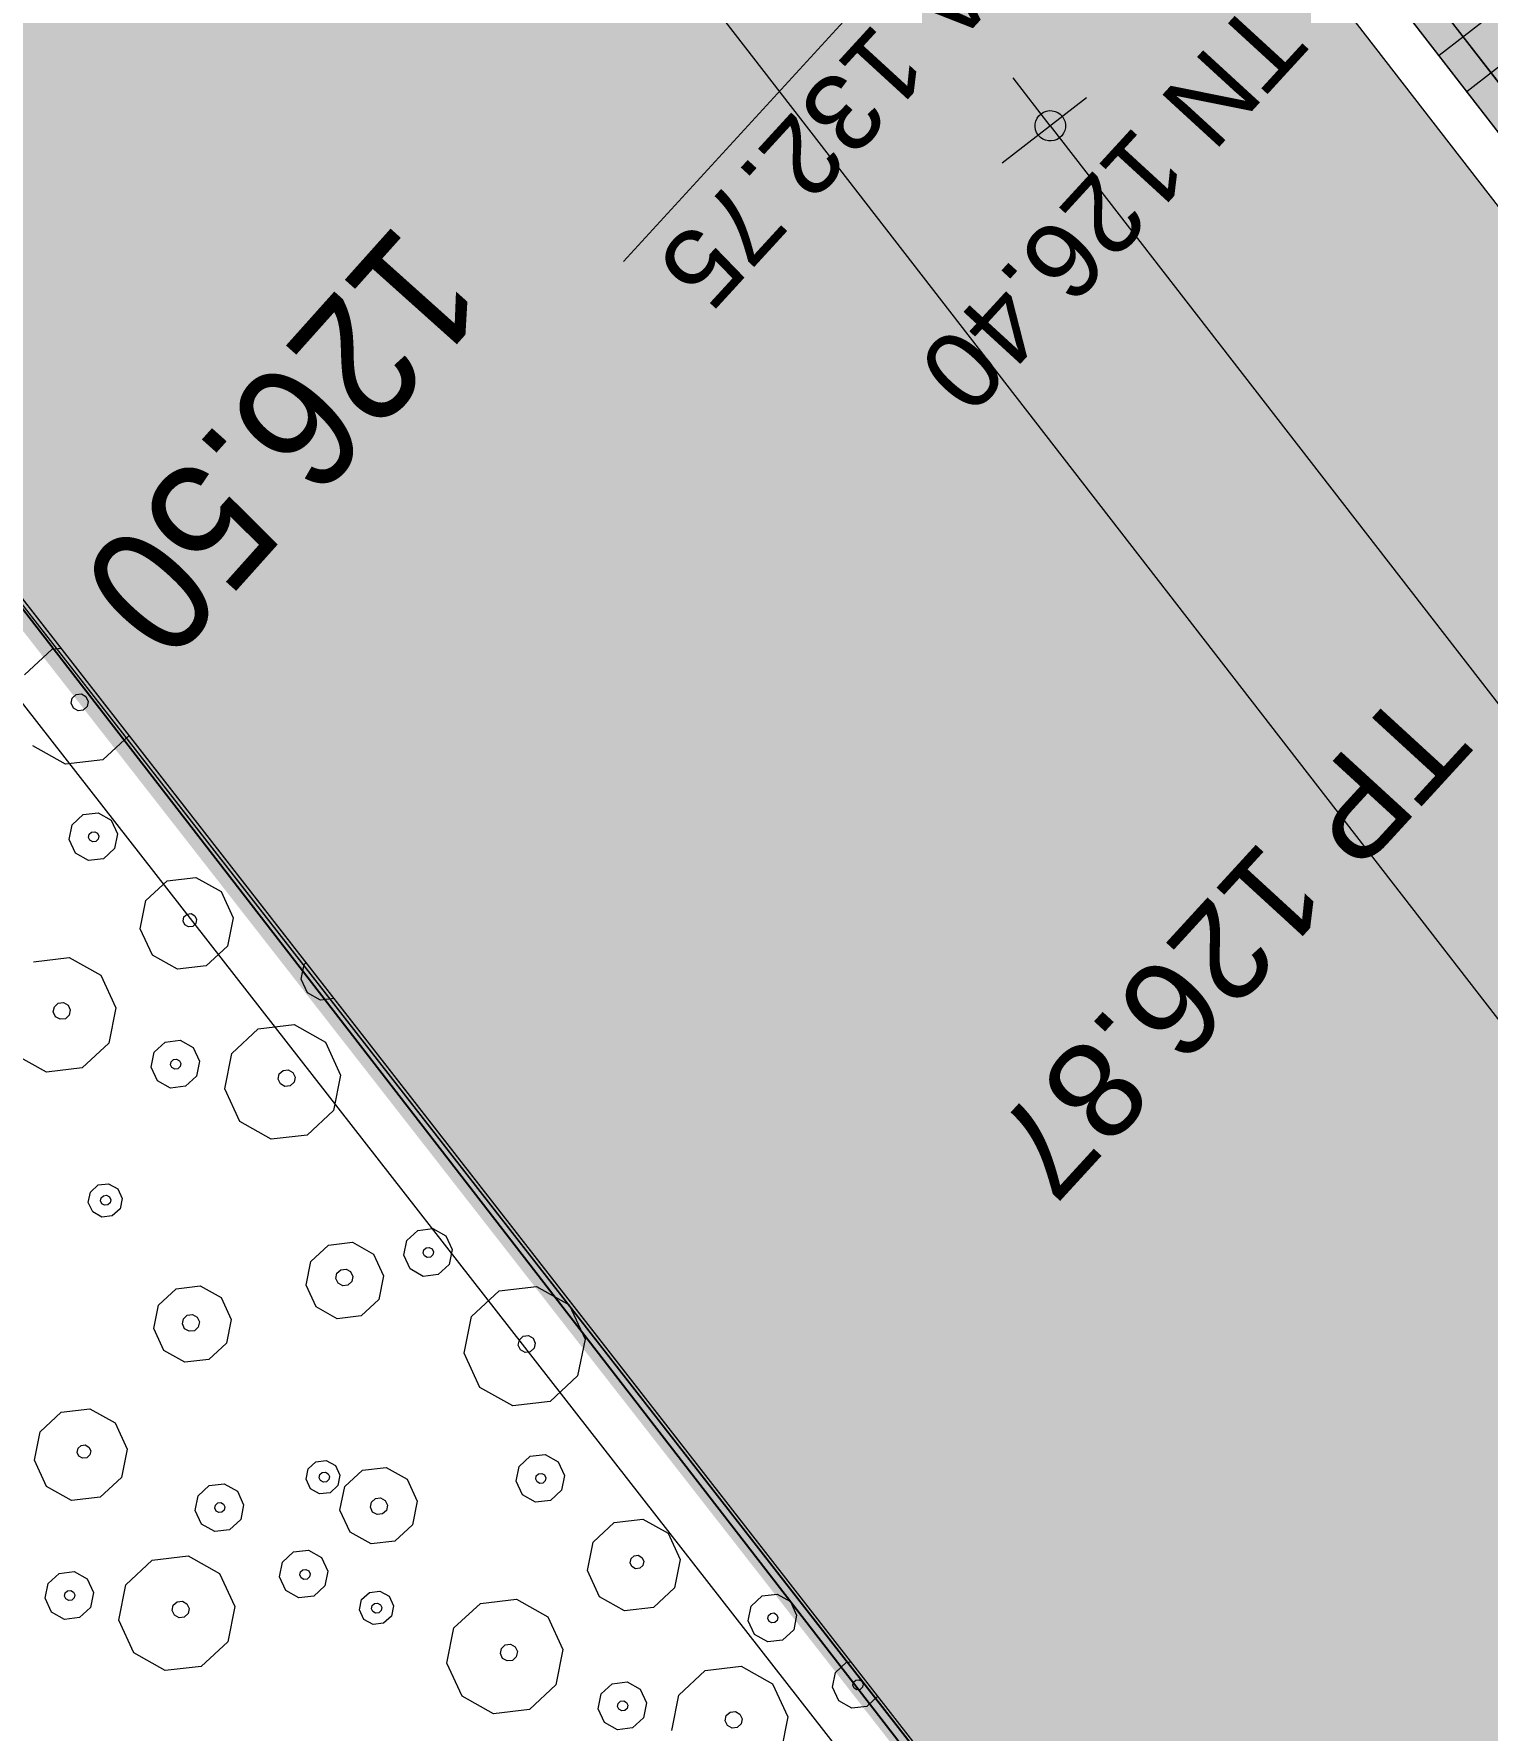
# Model space of a CAD drawing. Header units: metres. Extents: x -2858 to 512, y -1995 to 1252.
# Drawn here: x -556.77 to -551.99, y 402.69 to 408.26 of the extents above; entities that cross this region are included whole.
import ezdxf
from ezdxf.enums import TextEntityAlignment as Align
from ezdxf.lldxf.tags import DXFTag

# ---------------------------------------------------------------- set-up
doc = ezdxf.new("R2010")
doc.units = ezdxf.units.M
for name, color, linetype in [('Calque commun', 7, 'Continuous'), ('Calque11', 7, 'Continuous'), ('Calque15', 7, 'Continuous'), ('Calque17', 7, 'Continuous'), ('Textes', 7, 'Continuous')]:
    doc.layers.add(name, color=color, linetype=linetype)
doc.styles.add('Arial12', font='arial.ttf', dxfattribs={"width": 0.9, "height": 0.41584})
doc.styles.add('Arial18', font='arial.ttf', dxfattribs={"height": 0.309252})
doc.styles.add('Arial9', font='arial.ttf', dxfattribs={"height": 0.316674})
tags = doc.linetypes.add('DASHDOT2', pattern=[0.5, 0.25, -0.125, 0, -0.125]).pattern_tags.tags
tags[10:11] = [DXFTag(74, 4), DXFTag(75, 0), DXFTag(340, '0'), DXFTag(46, 1.0), DXFTag(50, 0.0), DXFTag(44, 0.0), DXFTag(45, 0.0)]
tags[8:9] = [DXFTag(74, 4), DXFTag(75, 0), DXFTag(340, '0'), DXFTag(46, 1.0), DXFTag(50, 0.0), DXFTag(44, 0.0), DXFTag(45, 0.0)]
tags[6:7] = [DXFTag(74, 4), DXFTag(75, 0), DXFTag(340, '0'), DXFTag(46, 1.0), DXFTag(50, 0.0), DXFTag(44, 0.0), DXFTag(45, 0.0)]
tags[4:5] = [DXFTag(74, 4), DXFTag(75, 0), DXFTag(340, '0'), DXFTag(46, 1.0), DXFTag(50, 0.0), DXFTag(44, 0.0), DXFTag(45, 0.0)]
tags = doc.linetypes.add('HIDDEN', pattern=[0.375, 0.25, -0.125]).pattern_tags.tags
tags[6:7] = [DXFTag(74, 4), DXFTag(75, 0), DXFTag(340, '0'), DXFTag(46, 1.0), DXFTag(50, 0.0), DXFTag(44, 0.0), DXFTag(45, 0.0)]
tags[4:5] = [DXFTag(74, 4), DXFTag(75, 0), DXFTag(340, '0'), DXFTag(46, 1.0), DXFTag(50, 0.0), DXFTag(44, 0.0), DXFTag(45, 0.0)]
tags = doc.linetypes.add('HIDDENX2', pattern=[0.75, 0.5, -0.25]).pattern_tags.tags
tags[6:7] = [DXFTag(74, 4), DXFTag(75, 0), DXFTag(340, '0'), DXFTag(46, 1.0), DXFTag(50, 0.0), DXFTag(44, 0.0), DXFTag(45, 0.0)]
tags[4:5] = [DXFTag(74, 4), DXFTag(75, 0), DXFTag(340, '0'), DXFTag(46, 1.0), DXFTag(50, 0.0), DXFTag(44, 0.0), DXFTag(45, 0.0)]

# ---------------------------------------------------------------- blocks, each defined once
blk = doc.blocks.new('hatch7')
at = {"layer": 'Calque commun', "color": 6, "linetype": 'Continuous', "lineweight": -2}
for p, q in [((8.7815, 40.0787), (17.9815, 40.0787)), ((8.7815, 39.9287), (17.9815, 39.9287))]:
    blk.add_line(p, q, dxfattribs=at)
mesh = blk.add_polyface(dxfattribs=at)
corners = [(8.7815, 45.9286), (17.9815, 45.9286), (17.9815, 39.3286), (8.7815, 39.3286)]
mesh.append_faces([[corners[k] for k in face] for face in [(0, 1, 2, 3)]], dxfattribs={"color": 6})
blk = doc.blocks.new('toitvillacinqbismi')
at = {"layer": 'Calque commun', "linetype": 'Continuous', "lineweight": -2}
blk.add_hatch(color=17, dxfattribs=at).paths.add_polyline_path([(13.3815, 45.9019), (13.3815, 39.3286), (17.8815, 39.3286), (17.9815, 39.3286), (17.9815, 45.9286)])
at = {"layer": 'Calque commun', "color": 16, "linetype": 'HIDDEN', "lineweight": -2}
blk.add_line((17.8815, 39.3192), (17.8815, 45.9286), dxfattribs=at)
at = {"layer": 'Calque commun', "color": 0, "linetype": 'ByBlock', "lineweight": -2}
blk.add_blockref('hatch7', (0, 0), dxfattribs=at)
at = {"layer": 'Calque commun', "color": 9, "linetype": 'Continuous', "lineweight": -2}
mesh = blk.add_polyface(dxfattribs=at)
corners = [(-2.8069, 24.5933), (-2.8069, 26.4286), (-9.4069, 24.5933), (10.4215, 26.4286), (-2.7879, 33.5933), (17.0215, 33.5933), (17.0215, 24.5933), (-2.7879, 35.4286), (10.412, 33.5933), (10.4215, 24.5933), (10.412, 35.4286), (-9.3974, 33.5933), (17.8815, 39.3192), (17.8815, 45.9286), (8.8815, 45.9286), (8.8815, 39.3192)]
mesh.append_faces([[corners[k] for k in face] for face in [(12, 13, 14, 15)]], dxfattribs={"color": 9})
mesh.append_faces([[corners[k] for k in face] for face in [(3, 4, 1), (5, 3, 6), (11, 1, 4)]], dxfattribs={"vtx0": -1, "vtx1": -1, "color": 9})
mesh.append_faces([[corners[k] for k in face] for face in [(3, 8, 4)]], dxfattribs={"vtx0": -1, "vtx1": -1, "vtx2": -1, "color": 9})
mesh.append_faces([[corners[k] for k in face] for face in [(0, 1, 2)]], dxfattribs={"vtx1": -1, "color": 9})
mesh.append_faces([[corners[k] for k in face] for face in [(7, 4, 8), (11, 2, 1), (5, 8, 3)]], dxfattribs={"vtx1": -1, "vtx2": -1, "color": 9})
mesh.append_faces([[corners[k] for k in face] for face in [(3, 9, 6), (8, 10, 7)]], dxfattribs={"vtx2": -1, "color": 9})
at = {"layer": 'Calque commun', "color": 16, "linetype": 'Continuous', "lineweight": -2}
mesh = blk.add_polyface(dxfattribs=at)
corners = [(18.1315, 45.9286), (17.9815, 45.9286), (17.9815, 39.3192), (18.1315, 39.3192)]
mesh.append_faces([[corners[k] for k in face] for face in [(0, 1, 2, 3)]], dxfattribs={"color": 16})
blk = doc.blocks.new('geometrebondepartleger')
at = {"layer": 'Calque commun', "color": 3, "linetype": 'HIDDEN', "lineweight": 18}
blk.add_line((127.6994, 67.7265), (142.0277, 145.8978), dxfattribs=at)
at = {"layer": 'Calque commun', "color": 10, "linetype": 'DASHDOT2', "lineweight": 18, "flags": 128}
blk.add_lwpolyline([(45.2867, 98.0868), (42.9361, 93.8756), (22.4919, 69.3549), (46.896, 54.8213), (60.0219, 76.4824), (130.1549, 64.2531), (145.3143, 148.376), (109.3485, 154.881), (91.263, 130.1164), (87.3779, 124.8321), (86.3313, 123.2789), (83.8109, 118.8118), (74.9183, 102.5858), (72.6157, 98.3586), (63.0649, 85.9136), (45.1583, 97.9611)], close=True, dxfattribs=at)
at = {"layer": 'Calque11', "color": 7, "linetype": 'Continuous', "lineweight": 9}
blk.add_polyline3d([(125.0277, 35.9078, 79), (133.3383, 81.851, 79), (145.3136, 148.3761, 79)], dxfattribs=at)
at = {"layer": 'Calque17', "color": 1, "linetype": 'Continuous', "lineweight": 9}
for points in [[(125.174, 36.6886, 79), (126.5286, 44.1348, 79), (125.0378, 35.9435, 79), (126.4161, 43.4883, 79), (128.681, 56.0642, 79), (129.9759, 63.1341, 79), (132.1933, 75.6042, 79), (133.3383, 81.851, 79), (135.2222, 92.3412, 79), (136.4776, 99.3268, 79), (138.1727, 108.7115, 79), (140.4846, 121.4626, 79), (141.0933, 124.9318, 79)], [(125.3707, 36.6528, 79), (126.7254, 44.0992, 79), (125.2346, 35.9078, 79), (126.6129, 43.4526, 79), (128.8778, 56.0285, 79), (130.1727, 63.0986, 79), (132.3901, 75.5687, 79), (133.5351, 81.8153, 79), (135.4191, 92.3058, 79), (136.6745, 99.2914, 79), (138.3695, 108.676, 79), (140.6815, 121.4274, 79), (141.2903, 124.8972, 79)]]:
    blk.add_polyline3d(points, dxfattribs=at)
at = {"layer": 'Calque15', "color": 1, "linetype": 'ByBlock', "lineweight": -2, "style": 'Arial12', "width": 0.9}
blk.add_text('126.50', height=0.41584, dxfattribs=at).set_placement((131.5661, 82.3216, 205.5049), align=Align.TOP_LEFT)
blk = doc.blocks.new('new125')
at = {"layer": 'Calque commun', "color": 1, "linetype": 'Continuous', "lineweight": 9}
blk.add_arc((0, 0), 0.5, 0, 359.9994, dxfattribs=at)
blk = doc.blocks.new('DimLine4573')
at = {"layer": 'Calque commun', "color": 1, "linetype": 'Continuous', "lineweight": 9}
for p, q in [((59.6763, 71.9725), (60.8669, 78.4642)), ((59.5287, 71.9995), (59.873, 71.9364)), ((59.6763, 71.9725), (59.6402, 71.7758))]:
    blk.add_line(p, q, dxfattribs=at)
at = {"layer": 'Calque commun', "color": 1, "linetype": 'Continuous', "lineweight": 9, "xscale": 0.1000000090139748, "yscale": 0.1000000090139748, "zscale": 0.1000000090139748, "rotation": 79.60657603552153}
blk.add_blockref('new125', (59.6763, 71.9725), dxfattribs=at)
blk = doc.blocks.new('new133')
at = {"layer": 'Calque commun', "color": 1, "linetype": 'Continuous', "lineweight": 9}
blk.add_arc((0, 0), 0.5, 0, 359.9994, dxfattribs=at)
blk = doc.blocks.new('new134')
at = {"layer": 'Calque commun', "color": 1, "linetype": 'Continuous', "lineweight": 9}
blk.add_arc((0, 0), 0.5, 0, 359.9994, dxfattribs=at)
blk = doc.blocks.new('DimLine4597')
at = {"layer": 'Calque commun', "color": 1, "linetype": 'Continuous', "lineweight": 9}
for p, q in [((59.4329, 77.6611), (59.3653, 77.3177)), ((59.4039, 77.5139), (59.2077, 77.5525)), ((59.4039, 77.5139), (64.2231, 76.5656)), ((64.252, 76.7127), (64.1844, 76.3693)), ((64.2231, 76.5656), (64.4193, 76.5269))]:
    blk.add_line(p, q, dxfattribs=at)
at = {"layer": 'Calque commun', "color": 1, "linetype": 'Continuous', "lineweight": 9, "xscale": 0.100000008738833, "yscale": 0.100000008738833, "zscale": 0.100000008738833, "rotation": 348.8671573333787}
for name, p in [('new133', (59.4039, 77.5139)), ('new134', (64.2231, 76.5656))]:
    blk.add_blockref(name, p, dxfattribs=at)
at = {"layer": 'Calque commun', "color": 1, "linetype": 'Continuous', "lineweight": 9, "style": 'Arial18'}
blk.add_text('491', height=0.30925, rotation=348.8672, dxfattribs=at).set_placement((61.8154, 77.0495), align=Align.BOTTOM_CENTER)
blk = doc.blocks.new('pattern')
at = {"layer": 'Calque commun', "color": 54, "linetype": 'Continuous', "lineweight": 9}
for p, q in [((63.8996, 74.9927), (63.9488, 74.988)), ((63.9488, 74.988), (63.9858, 74.9553)), ((63.8982, 74.92), (63.9023, 74.9296)), ((63.9005, 74.9099), (63.8982, 74.92)), ((63.9023, 74.9296), (63.9113, 74.9348)), ((63.9113, 74.9348), (63.9216, 74.9339)), ((63.9216, 74.9339), (63.9294, 74.927)), ((63.9316, 74.9168), (63.9275, 74.9073)), ((63.9294, 74.927), (63.9316, 74.9168)), ((63.9858, 74.9553), (63.9966, 74.9071)), ((63.9082, 74.903), (63.9005, 74.9099)), ((63.9186, 74.902), (63.9082, 74.903)), ((63.9275, 74.9073), (63.9186, 74.902)), ((63.9769, 74.8617), (63.9343, 74.8366)), ((63.9966, 74.9071), (63.9769, 74.8617)), ((64.1474, 74.8168), (64.2495, 74.8771)), ((63.8851, 74.8412), (63.8741, 74.851)), ((63.9343, 74.8366), (63.8851, 74.8412)), ((64.1002, 74.7079), (64.1474, 74.8168)), ((64.1259, 74.5921), (64.1002, 74.7079)), ((64.2454, 74.6937), (64.2523, 74.7096)), ((64.2492, 74.6768), (64.2454, 74.6937)), ((64.2523, 74.7096), (64.2672, 74.7184)), ((64.2672, 74.7184), (64.2844, 74.7168)), ((64.2844, 74.7168), (64.2974, 74.7053)), ((64.2974, 74.7053), (64.3012, 74.6884)), ((63.8789, 74.6158), (63.9215, 74.6409)), ((63.9215, 74.6409), (63.9707, 74.6362)), ((63.9707, 74.6362), (64.0078, 74.6035)), ((64.2622, 74.6654), (64.2492, 74.6768)), ((64.2794, 74.6637), (64.2622, 74.6654)), ((64.2943, 74.6725), (64.2794, 74.6637)), ((64.3012, 74.6884), (64.2943, 74.6725)), ((63.8592, 74.5704), (63.8789, 74.6158)), ((63.9256, 74.5748), (63.9345, 74.5801)), ((63.9345, 74.5801), (63.9448, 74.5791)), ((63.9448, 74.5791), (63.9526, 74.5722)), ((64.0078, 74.6035), (64.0185, 74.5552)), ((64.2149, 74.5136), (64.1259, 74.5921)), ((63.87, 74.5221), (63.8592, 74.5704)), ((63.9214, 74.5653), (63.9256, 74.5748)), ((63.9237, 74.5551), (63.9214, 74.5653)), ((63.9315, 74.5483), (63.9237, 74.5551)), ((63.9418, 74.5473), (63.9315, 74.5483)), ((63.9507, 74.5526), (63.9418, 74.5473)), ((63.9549, 74.5621), (63.9507, 74.5526)), ((63.9526, 74.5722), (63.9549, 74.5621)), ((64.0185, 74.5552), (63.9988, 74.5098)), ((64.4352, 74.5626), (64.333, 74.5023)), ((63.907, 74.4894), (63.87, 74.5221)), ((63.9563, 74.4847), (63.907, 74.4894)), ((63.9988, 74.5098), (63.9563, 74.4847)), ((64.333, 74.5023), (64.2149, 74.5136)), ((64.4035, 74.3954), (64.4232, 74.4408)), ((64.4232, 74.4408), (64.4658, 74.4659)), ((64.4658, 74.4659), (64.515, 74.4612)), ((64.515, 74.4612), (64.5521, 74.4285)), ((64.5521, 74.4285), (64.5628, 74.3802)), ((64.4143, 74.3472), (64.4035, 74.3954)), ((64.4657, 74.3903), (64.4699, 74.3998)), ((64.468, 74.3802), (64.4657, 74.3903)), ((64.4758, 74.3733), (64.468, 74.3802)), ((64.4699, 74.3998), (64.4788, 74.4051)), ((64.4861, 74.3723), (64.4758, 74.3733)), ((64.4788, 74.4051), (64.4891, 74.4041)), ((64.4951, 74.3776), (64.4861, 74.3723)), ((64.4891, 74.4041), (64.4969, 74.3972)), ((64.4992, 74.3871), (64.4951, 74.3776)), ((64.4969, 74.3972), (64.4992, 74.3871)), ((64.5628, 74.3802), (64.5432, 74.3349)), ((64.4514, 74.3144), (64.4143, 74.3472)), ((64.5006, 74.3097), (64.4514, 74.3144)), ((64.5432, 74.3349), (64.5006, 74.3097)), ((63.9983, 74.2088), (64.08, 74.257)), ((64.08, 74.257), (64.1745, 74.2481)), ((64.1745, 74.2481), (64.2457, 74.1852)), ((63.9605, 74.1217), (63.9983, 74.2088)), ((64.2457, 74.1852), (64.2663, 74.0926)), ((64.4758, 74.1189), (64.578, 74.1792)), ((64.578, 74.1792), (64.6961, 74.1679)), ((64.6961, 74.1679), (64.7851, 74.0894)), ((63.9811, 74.029), (63.9605, 74.1217)), ((64.0767, 74.1103), (64.0822, 74.123)), ((64.0797, 74.0968), (64.0767, 74.1103)), ((64.0901, 74.0877), (64.0797, 74.0968)), ((64.0822, 74.123), (64.0942, 74.1301)), ((64.1039, 74.0863), (64.0901, 74.0877)), ((64.0942, 74.1301), (64.1079, 74.1288)), ((64.1158, 74.0934), (64.1039, 74.0863)), ((64.1079, 74.1288), (64.1183, 74.1196)), ((64.1213, 74.1061), (64.1158, 74.0934)), ((64.1183, 74.1196), (64.1213, 74.1061)), ((64.2663, 74.0926), (64.2286, 74.0055)), ((64.4286, 74.01), (64.4758, 74.1189)), ((64.7851, 74.0894), (64.8109, 73.9736)), ((64.0523, 73.9662), (63.9811, 74.029)), ((64.1468, 73.9572), (64.0523, 73.9662)), ((64.2286, 74.0055), (64.1468, 73.9572)), ((64.4544, 73.8942), (64.4286, 74.01)), ((64.5739, 73.9958), (64.5808, 74.0117)), ((64.5777, 73.9789), (64.5739, 73.9958)), ((64.5906, 73.9674), (64.5777, 73.9789)), ((64.5808, 74.0117), (64.5957, 74.0204)), ((64.6078, 73.9658), (64.5906, 73.9674)), ((64.5957, 74.0204), (64.6129, 74.0188)), ((64.6227, 73.9746), (64.6078, 73.9658)), ((64.6129, 74.0188), (64.6259, 74.0074)), ((64.6296, 73.9905), (64.6227, 73.9746)), ((64.6259, 74.0074), (64.6296, 73.9905)), ((64.8109, 73.9736), (64.7637, 73.8647)), ((64.5434, 73.8156), (64.4544, 73.8942)), ((64.7637, 73.8647), (64.6615, 73.8044)), ((64.6615, 73.8044), (64.5434, 73.8156)), ((64.0462, 73.7415), (64.0887, 73.7666)), ((64.0887, 73.7666), (64.1379, 73.7619)), ((64.1379, 73.7619), (64.175, 73.7292)), ((64.0265, 73.6961), (64.0462, 73.7415)), ((64.0372, 73.6479), (64.0265, 73.6961)), ((64.0887, 73.691), (64.0928, 73.7005)), ((64.0909, 73.6809), (64.0887, 73.691)), ((64.0928, 73.7005), (64.1018, 73.7058)), ((64.1018, 73.7058), (64.1121, 73.7048)), ((64.1121, 73.7048), (64.1199, 73.698)), ((64.1221, 73.6878), (64.118, 73.6783)), ((64.1199, 73.698), (64.1221, 73.6878)), ((64.175, 73.7292), (64.1858, 73.681)), ((64.0743, 73.6151), (64.0372, 73.6479)), ((64.0987, 73.674), (64.0909, 73.6809)), ((64.1091, 73.673), (64.0987, 73.674)), ((64.118, 73.6783), (64.1091, 73.673)), ((64.1661, 73.6356), (64.1235, 73.6105)), ((64.1858, 73.681), (64.1661, 73.6356)), ((64.1235, 73.6105), (64.0743, 73.6151)), ((64.7267, 73.5762), (64.7405, 73.6079)), ((64.7342, 73.5424), (64.7267, 73.5762)), ((64.7405, 73.6079), (64.7703, 73.6255)), ((64.7661, 73.5734), (64.7703, 73.5829)), ((64.7703, 73.6255), (64.8047, 73.6222)), ((64.7703, 73.5829), (64.7792, 73.5882)), ((64.7792, 73.5882), (64.7896, 73.5872)), ((64.7896, 73.5872), (64.7973, 73.5804)), ((64.7973, 73.5804), (64.7996, 73.5702)), ((64.8047, 73.6222), (64.8307, 73.5993)), ((64.8307, 73.5993), (64.8382, 73.5655)), ((63.6671, 73.4923), (63.7736, 73.5551)), ((63.7736, 73.5551), (63.8966, 73.5434)), ((63.8966, 73.5434), (63.9893, 73.4616)), ((64.7602, 73.5195), (64.7342, 73.5424)), ((64.7684, 73.5633), (64.7661, 73.5734)), ((64.7762, 73.5564), (64.7684, 73.5633)), ((64.7865, 73.5554), (64.7762, 73.5564)), ((64.7955, 73.5607), (64.7865, 73.5554)), ((64.8244, 73.5338), (64.7946, 73.5162)), ((64.7996, 73.5702), (64.7955, 73.5607)), ((64.8382, 73.5655), (64.8244, 73.5338)), ((63.6179, 73.3789), (63.6671, 73.4923)), ((64.4317, 73.4369), (64.4999, 73.4771)), ((64.4999, 73.4771), (64.5786, 73.4696)), ((64.5786, 73.4696), (64.6379, 73.4172)), ((64.7946, 73.5162), (64.7602, 73.5195)), ((63.9893, 73.4616), (64.0161, 73.341)), ((64.4003, 73.3643), (64.4317, 73.4369)), ((64.6379, 73.4172), (64.6551, 73.34)), ((63.6448, 73.2582), (63.6179, 73.3789)), ((63.7792, 73.3632), (63.786, 73.379)), ((63.7829, 73.3463), (63.7792, 73.3632)), ((63.786, 73.379), (63.8009, 73.3878)), ((63.8009, 73.3878), (63.8182, 73.3862)), ((63.8182, 73.3862), (63.8311, 73.3747)), ((63.8349, 73.3579), (63.828, 73.342)), ((63.8311, 73.3747), (63.8349, 73.3579)), ((64.4175, 73.2871), (64.4003, 73.3643)), ((64.5005, 73.3566), (64.5074, 73.3725)), ((64.5043, 73.3397), (64.5005, 73.3566)), ((64.5074, 73.3725), (64.5223, 73.3813)), ((64.5223, 73.3813), (64.5395, 73.3796)), ((64.5395, 73.3796), (64.5525, 73.3682)), ((64.5525, 73.3682), (64.5563, 73.3513)), ((64.7798, 73.3259), (64.7995, 73.3712)), ((64.7995, 73.3712), (64.842, 73.3964)), ((64.842, 73.3964), (64.8913, 73.3917)), ((64.8913, 73.3917), (64.9283, 73.359)), ((64.9283, 73.359), (64.9391, 73.3107)), ((63.7959, 73.3348), (63.7829, 73.3463)), ((63.8131, 73.3332), (63.7959, 73.3348)), ((63.828, 73.342), (63.8131, 73.3332)), ((64.0161, 73.341), (63.967, 73.2276)), ((64.5172, 73.3283), (64.5043, 73.3397)), ((64.5345, 73.3266), (64.5172, 73.3283)), ((64.5494, 73.3354), (64.5345, 73.3266)), ((64.5563, 73.3513), (64.5494, 73.3354)), ((64.6551, 73.34), (64.6236, 73.2674)), ((64.7906, 73.2776), (64.7798, 73.3259)), ((64.8407, 73.3237), (64.8448, 73.3332)), ((64.843, 73.3135), (64.8407, 73.3237)), ((64.8507, 73.3067), (64.843, 73.3135)), ((64.8448, 73.3332), (64.8538, 73.3385)), ((64.8611, 73.3057), (64.8507, 73.3067)), ((64.8538, 73.3385), (64.8641, 73.3375)), ((64.87, 73.311), (64.8611, 73.3057)), ((64.8641, 73.3375), (64.8719, 73.3306)), ((64.8741, 73.3205), (64.87, 73.311)), ((64.8719, 73.3306), (64.8741, 73.3205)), ((64.9391, 73.3107), (64.9194, 73.2653)), ((63.7375, 73.1764), (63.6448, 73.2582)), ((64.4768, 73.2347), (64.4175, 73.2871)), ((64.6236, 73.2674), (64.5555, 73.2272)), ((64.8276, 73.2449), (64.7906, 73.2776)), ((64.8768, 73.2402), (64.8276, 73.2449)), ((64.9194, 73.2653), (64.8768, 73.2402)), ((65.0899, 73.2204), (65.192, 73.2808)), ((65.192, 73.2808), (65.3102, 73.2695)), ((65.3102, 73.2695), (65.3991, 73.191)), ((63.967, 73.2276), (63.8605, 73.1647)), ((64.5555, 73.2272), (64.4768, 73.2347)), ((64.5243, 73.1586), (64.5381, 73.1904)), ((64.5381, 73.1904), (64.5679, 73.208)), ((64.5679, 73.208), (64.6023, 73.2047)), ((64.6023, 73.2047), (64.6283, 73.1818)), ((65.0426, 73.1116), (65.0899, 73.2204)), ((65.3991, 73.191), (65.4249, 73.0752)), ((63.8605, 73.1647), (63.7375, 73.1764)), ((64.5318, 73.1249), (64.5243, 73.1586)), ((64.56, 73.1583), (64.5641, 73.1678)), ((64.5622, 73.1481), (64.56, 73.1583)), ((64.57, 73.1413), (64.5622, 73.1481)), ((64.5641, 73.1678), (64.573, 73.1731)), ((64.5803, 73.1403), (64.57, 73.1413)), ((64.573, 73.1731), (64.5834, 73.1721)), ((64.5893, 73.1456), (64.5803, 73.1403)), ((64.5834, 73.1721), (64.5911, 73.1652)), ((64.5934, 73.1551), (64.5893, 73.1456)), ((64.5911, 73.1652), (64.5934, 73.1551)), ((64.6358, 73.148), (64.622, 73.1163)), ((64.6283, 73.1818), (64.6358, 73.148)), ((64.5578, 73.102), (64.5318, 73.1249)), ((64.5922, 73.0987), (64.5578, 73.102)), ((64.622, 73.1163), (64.5922, 73.0987)), ((65.0685, 72.9958), (65.0426, 73.1116)), ((65.1879, 73.0974), (65.1948, 73.1132)), ((65.1917, 73.0805), (65.1879, 73.0974)), ((65.2047, 73.069), (65.1917, 73.0805)), ((65.1948, 73.1132), (65.2097, 73.122)), ((65.2097, 73.122), (65.2269, 73.1204)), ((65.2368, 73.0762), (65.2219, 73.0674)), ((65.2269, 73.1204), (65.2399, 73.1089)), ((65.2437, 73.092), (65.2368, 73.0762)), ((65.2399, 73.1089), (65.2437, 73.092)), ((65.4249, 73.0752), (65.3777, 72.9663)), ((64.8017, 72.974), (64.8214, 73.0194)), ((64.8214, 73.0194), (64.864, 73.0445)), ((64.864, 73.0445), (64.9132, 73.0398)), ((64.9132, 73.0398), (64.9503, 73.0071)), ((65.2219, 73.0674), (65.2047, 73.069)), ((63.7198, 72.9254), (63.7395, 72.9707)), ((63.7395, 72.9707), (63.7821, 72.9959)), ((63.7821, 72.9959), (63.8313, 72.9912)), ((63.8313, 72.9912), (63.8684, 72.9585)), ((64.8125, 72.9258), (64.8017, 72.974)), ((64.8639, 72.9689), (64.868, 72.9784)), ((64.8662, 72.9588), (64.8639, 72.9689)), ((64.868, 72.9784), (64.877, 72.9837)), ((64.877, 72.9837), (64.8873, 72.9827)), ((64.8873, 72.9827), (64.8951, 72.9759)), ((64.8974, 72.9657), (64.8932, 72.9562)), ((64.8951, 72.9759), (64.8974, 72.9657)), ((64.9503, 73.0071), (64.961, 72.9589)), ((65.1574, 72.9172), (65.0685, 72.9958)), ((65.3777, 72.9663), (65.2755, 72.906)), ((63.7306, 72.8771), (63.7198, 72.9254)), ((63.782, 72.9203), (63.7862, 72.9298)), ((63.7843, 72.9101), (63.782, 72.9203)), ((63.7921, 72.9033), (63.7843, 72.9101)), ((63.7862, 72.9298), (63.7951, 72.9351)), ((63.7951, 72.9351), (63.8054, 72.9341)), ((63.8114, 72.9075), (63.8024, 72.9023)), ((63.8054, 72.9341), (63.8132, 72.9272)), ((63.8155, 72.9171), (63.8114, 72.9075)), ((63.8132, 72.9272), (63.8155, 72.9171)), ((63.8791, 72.9102), (63.8595, 72.8648)), ((63.8684, 72.9585), (63.8791, 72.9102)), ((64.8495, 72.893), (64.8125, 72.9258)), ((64.874, 72.9519), (64.8662, 72.9588)), ((64.8843, 72.9509), (64.874, 72.9519)), ((64.8932, 72.9562), (64.8843, 72.9509)), ((64.9413, 72.9135), (64.8988, 72.8884)), ((64.961, 72.9589), (64.9413, 72.9135)), ((65.2755, 72.906), (65.1574, 72.9172)), ((63.7677, 72.8444), (63.7306, 72.8771)), ((63.8024, 72.9023), (63.7921, 72.9033)), ((63.8595, 72.8648), (63.8169, 72.8397)), ((63.9231, 72.7878), (63.9546, 72.8604)), ((63.9546, 72.8604), (64.0227, 72.9006)), ((64.0227, 72.9006), (64.1014, 72.8931)), ((64.1014, 72.8931), (64.1607, 72.8407)), ((64.8988, 72.8884), (64.8495, 72.893)), ((65.3657, 72.8444), (65.4083, 72.8696)), ((65.4083, 72.8696), (65.4575, 72.8649)), ((65.4575, 72.8649), (65.4946, 72.8321)), ((63.8169, 72.8397), (63.7677, 72.8444)), ((64.1607, 72.8407), (64.1779, 72.7635)), ((65.346, 72.7991), (65.3657, 72.8444)), ((65.3568, 72.7508), (65.346, 72.7991)), ((65.4082, 72.7939), (65.4124, 72.8035)), ((65.4124, 72.8035), (65.4213, 72.8087)), ((65.4213, 72.8087), (65.4316, 72.8078)), ((65.4316, 72.8078), (65.4394, 72.8009)), ((65.4394, 72.8009), (65.4417, 72.7907)), ((65.4946, 72.8321), (65.5053, 72.7839)), ((63.9403, 72.7106), (63.9231, 72.7878)), ((64.0161, 72.7704), (64.023, 72.7863)), ((64.0199, 72.7535), (64.0161, 72.7704)), ((64.0328, 72.7421), (64.0199, 72.7535)), ((64.023, 72.7863), (64.0379, 72.7951)), ((64.05, 72.7404), (64.0328, 72.7421)), ((64.0379, 72.7951), (64.0551, 72.7935)), ((64.0649, 72.7492), (64.05, 72.7404)), ((64.0551, 72.7935), (64.0681, 72.782)), ((64.0718, 72.7651), (64.0649, 72.7492)), ((64.0681, 72.782), (64.0718, 72.7651)), ((64.1779, 72.7635), (64.1465, 72.6909)), ((65.3939, 72.7181), (65.3568, 72.7508)), ((65.4105, 72.7838), (65.4082, 72.7939)), ((65.4183, 72.7769), (65.4105, 72.7838)), ((65.4286, 72.7759), (65.4183, 72.7769)), ((65.4376, 72.7812), (65.4286, 72.7759)), ((65.4417, 72.7907), (65.4376, 72.7812)), ((65.5053, 72.7839), (65.4856, 72.7385)), ((63.9996, 72.6582), (63.9403, 72.7106)), ((64.1465, 72.6909), (64.0783, 72.6507)), ((65.4431, 72.7134), (65.3939, 72.7181)), ((65.4856, 72.7385), (65.4431, 72.7134)), ((64.0783, 72.6507), (63.9996, 72.6582)), ((64.9408, 72.6124), (65.0225, 72.6607)), ((65.0225, 72.6607), (65.117, 72.6517)), ((65.117, 72.6517), (65.1882, 72.5889)), ((64.3637, 72.5102), (64.3951, 72.5828)), ((64.3951, 72.5828), (64.4633, 72.623)), ((64.4633, 72.623), (64.542, 72.6155)), ((64.542, 72.6155), (64.6013, 72.5632)), ((64.903, 72.5253), (64.9408, 72.6124)), ((65.1882, 72.5889), (65.2088, 72.4962)), ((64.471, 72.5103), (64.4859, 72.5191)), ((64.4859, 72.5191), (64.5031, 72.5174)), ((64.5031, 72.5174), (64.5161, 72.506)), ((64.6013, 72.5632), (64.6185, 72.4859)), ((64.9236, 72.4327), (64.903, 72.5253)), ((65.0192, 72.514), (65.0247, 72.5267)), ((65.0247, 72.5267), (65.0367, 72.5337)), ((65.0367, 72.5337), (65.0504, 72.5324)), ((65.0504, 72.5324), (65.0608, 72.5232)), ((65.0608, 72.5232), (65.0638, 72.5097)), ((64.3809, 72.433), (64.3637, 72.5102)), ((64.4641, 72.4944), (64.471, 72.5103)), ((64.4679, 72.4775), (64.4641, 72.4944)), ((64.4808, 72.466), (64.4679, 72.4775)), ((64.4981, 72.4644), (64.4808, 72.466)), ((64.513, 72.4732), (64.4981, 72.4644)), ((64.5198, 72.4891), (64.513, 72.4732)), ((64.5161, 72.506), (64.5198, 72.4891)), ((64.6185, 72.4859), (64.587, 72.4134)), ((65.0222, 72.5005), (65.0192, 72.514)), ((65.0326, 72.4913), (65.0222, 72.5005)), ((65.0464, 72.49), (65.0326, 72.4913)), ((65.0583, 72.497), (65.0464, 72.49)), ((65.0638, 72.5097), (65.0583, 72.497)), ((65.2088, 72.4962), (65.1711, 72.4091)), ((64.4402, 72.3807), (64.3809, 72.433)), ((64.587, 72.4134), (64.5189, 72.3732)), ((64.9948, 72.3699), (64.9236, 72.4327)), ((65.1711, 72.4091), (65.0893, 72.3608)), ((63.5567, 72.3152), (63.6589, 72.3756)), ((63.6589, 72.3756), (63.777, 72.3643)), ((63.777, 72.3643), (63.8659, 72.2858)), ((64.5189, 72.3732), (64.4402, 72.3807)), ((65.0893, 72.3608), (64.9948, 72.3699)), ((63.5095, 72.2064), (63.5567, 72.3152)), ((63.8659, 72.2858), (63.8917, 72.17)), ((63.5353, 72.0906), (63.5095, 72.2064)), ((63.6548, 72.1922), (63.6616, 72.208)), ((63.6585, 72.1753), (63.6548, 72.1922)), ((63.6616, 72.208), (63.6765, 72.2168)), ((63.6765, 72.2168), (63.6938, 72.2152)), ((63.6938, 72.2152), (63.7067, 72.2037)), ((63.7105, 72.1869), (63.7036, 72.171)), ((63.7067, 72.2037), (63.7105, 72.1869)), ((63.3837, 72.1314), (63.4171, 72.1019)), ((63.6715, 72.1638), (63.6585, 72.1753)), ((63.6887, 72.1622), (63.6715, 72.1638)), ((63.7036, 72.171), (63.6887, 72.1622)), ((63.8917, 72.17), (63.8445, 72.0611)), ((63.4171, 72.1019), (63.4278, 72.0537)), ((63.6242, 72.012), (63.5353, 72.0906)), ((63.4278, 72.0537), (63.4082, 72.0083)), ((63.8445, 72.0611), (63.7424, 72.0008)), ((64.3241, 72.0185), (64.3379, 72.0503)), ((64.3317, 71.9848), (64.3241, 72.0185)), ((64.3379, 72.0503), (64.3677, 72.0679)), ((64.3619, 72.0157), (64.3661, 72.0252)), ((64.3642, 72.0055), (64.3619, 72.0157)), ((64.3661, 72.0252), (64.375, 72.0305)), ((64.3677, 72.0679), (64.4022, 72.0646)), ((64.375, 72.0305), (64.3853, 72.0295)), ((64.3853, 72.0295), (64.3931, 72.0226)), ((64.3931, 72.0226), (64.3954, 72.0125)), ((64.4022, 72.0646), (64.4281, 72.0417)), ((64.4281, 72.0417), (64.4356, 72.0079)), ((63.3656, 71.9832), (63.3571, 71.984)), ((63.4082, 72.0083), (63.3656, 71.9832)), ((63.7424, 72.0008), (63.6242, 72.012)), ((63.8325, 71.9392), (63.8751, 71.9644)), ((63.8751, 71.9644), (63.9243, 71.9597)), ((63.9243, 71.9597), (63.9614, 71.9269)), ((64.3576, 71.9618), (64.3317, 71.9848)), ((64.3921, 71.9586), (64.3576, 71.9618)), ((64.372, 71.9987), (64.3642, 72.0055)), ((64.3823, 71.9977), (64.372, 71.9987)), ((64.3912, 72.003), (64.3823, 71.9977)), ((64.3954, 72.0125), (64.3912, 72.003)), ((64.4219, 71.9762), (64.3921, 71.9586)), ((64.4356, 72.0079), (64.4219, 71.9762)), ((63.8129, 71.8939), (63.8325, 71.9392)), ((63.8792, 71.8983), (63.8881, 71.9035)), ((63.8881, 71.9035), (63.8985, 71.9026)), ((63.9614, 71.9269), (63.9721, 71.8787)), ((63.8236, 71.8456), (63.8129, 71.8939)), ((63.8751, 71.8887), (63.8792, 71.8983)), ((63.8773, 71.8786), (63.8751, 71.8887)), ((63.8851, 71.8717), (63.8773, 71.8786)), ((63.8954, 71.8708), (63.8851, 71.8717)), ((63.9044, 71.876), (63.8954, 71.8708)), ((63.8985, 71.9026), (63.9062, 71.8957)), ((63.9085, 71.8856), (63.9044, 71.876)), ((63.9062, 71.8957), (63.9085, 71.8856)), ((63.9721, 71.8787), (63.9525, 71.8333)), ((63.8607, 71.8129), (63.8236, 71.8456)), ((63.9099, 71.8082), (63.8607, 71.8129)), ((63.9525, 71.8333), (63.9099, 71.8082)), ((63.4076, 71.7072), (63.4893, 71.7555)), ((63.4893, 71.7555), (63.5838, 71.7465)), ((63.5838, 71.7465), (63.655, 71.6837)), ((63.3698, 71.6201), (63.4076, 71.7072)), ((63.655, 71.6837), (63.6756, 71.591)), ((63.4916, 71.6215), (63.5035, 71.6285)), ((63.5035, 71.6285), (63.5173, 71.6272)), ((63.5173, 71.6272), (63.5276, 71.618)), ((63.8851, 71.6173), (63.9873, 71.6776)), ((63.9873, 71.6776), (64.1054, 71.6664)), ((64.1054, 71.6664), (64.1944, 71.5878)), ((63.3905, 71.5275), (63.3698, 71.6201)), ((63.4861, 71.6088), (63.4916, 71.6215)), ((63.4891, 71.5953), (63.4861, 71.6088)), ((63.4994, 71.5861), (63.4891, 71.5953)), ((63.5132, 71.5848), (63.4994, 71.5861)), ((63.5252, 71.5918), (63.5132, 71.5848)), ((63.5307, 71.6045), (63.5252, 71.5918)), ((63.5276, 71.618), (63.5307, 71.6045)), ((63.6756, 71.591), (63.6379, 71.5039)), ((63.8379, 71.5084), (63.8851, 71.6173)), ((64.1944, 71.5878), (64.2202, 71.472)), ((63.4616, 71.4647), (63.3905, 71.5275)), ((63.9901, 71.5101), (64.005, 71.5189)), ((64.005, 71.5189), (64.0222, 71.5173)), ((64.0222, 71.5173), (64.0352, 71.5058)), ((63.5561, 71.4557), (63.4616, 71.4647)), ((63.6379, 71.5039), (63.5561, 71.4557)), ((63.8637, 71.3926), (63.8379, 71.5084)), ((63.9832, 71.4942), (63.9901, 71.5101)), ((63.987, 71.4773), (63.9832, 71.4942)), ((63.9999, 71.4659), (63.987, 71.4773)), ((64.0172, 71.4642), (63.9999, 71.4659)), ((64.0321, 71.473), (64.0172, 71.4642)), ((64.039, 71.4889), (64.0321, 71.473)), ((64.0352, 71.5058), (64.039, 71.4889)), ((63.9527, 71.3141), (63.8637, 71.3926)), ((63.4358, 71.1946), (63.4555, 71.2399)), ((63.4555, 71.2399), (63.4981, 71.2651)), ((63.4981, 71.2651), (63.5473, 71.2604)), ((63.5473, 71.2604), (63.5843, 71.2277)), ((63.4466, 71.1463), (63.4358, 71.1946)), ((63.498, 71.1895), (63.5021, 71.199)), ((63.5003, 71.1793), (63.498, 71.1895)), ((63.508, 71.1724), (63.5003, 71.1793)), ((63.5021, 71.199), (63.5111, 71.2043)), ((63.5111, 71.2043), (63.5214, 71.2033)), ((63.5214, 71.2033), (63.5292, 71.1964)), ((63.5315, 71.1863), (63.5273, 71.1767)), ((63.5292, 71.1964), (63.5315, 71.1863)), ((63.5951, 71.1794), (63.5754, 71.134)), ((63.5843, 71.2277), (63.5951, 71.1794)), ((63.4836, 71.1136), (63.4466, 71.1463)), ((63.5184, 71.1715), (63.508, 71.1724)), ((63.5273, 71.1767), (63.5184, 71.1715)), ((63.5754, 71.134), (63.5328, 71.1089)), ((63.5328, 71.1089), (63.4836, 71.1136)), ((63.1893, 71.053), (63.3059, 71.0419)), ((63.3059, 71.0419), (63.3986, 70.9601)), ((63.3986, 70.9601), (63.4255, 70.8394)), ((63.1885, 70.8616), (63.1954, 70.8775)), ((63.1922, 70.8447), (63.1885, 70.8616)), ((63.2052, 70.8333), (63.1922, 70.8447)), ((63.1954, 70.8775), (63.2103, 70.8863)), ((63.2103, 70.8863), (63.2275, 70.8846)), ((63.2275, 70.8846), (63.2405, 70.8732)), ((63.2442, 70.8563), (63.2373, 70.8404)), ((63.2405, 70.8732), (63.2442, 70.8563)), ((63.2224, 70.8316), (63.2052, 70.8333)), ((63.2373, 70.8404), (63.2224, 70.8316)), ((63.1468, 70.6749), (63.1246, 70.6944)), ((63.2699, 70.6632), (63.1468, 70.6749))]:
    blk.add_line(p, q, dxfattribs=at)
at = {"layer": 'Calque commun', "color": 7, "linetype": 'Continuous', "lineweight": 9}
mesh = blk.add_polyface(dxfattribs=at)
corners = [(70.8497, 113.5412), (53.8349, 19.1692), (74.7282, 106.3237), (76.0435, 113.5984), (74.769, 106.1763), (58.8077, 18.2701), (114.1703, 105.207), (114.1703, 98.5387)]
mesh.append_faces([[corners[k] for k in face] for face in [(3, 4, 6)]], dxfattribs={"vtx0": -1, "vtx1": -1, "color": 7})
mesh.append_faces([[corners[k] for k in face] for face in [(3, 2, 4)]], dxfattribs={"vtx0": -1, "vtx2": -1, "color": 7})
mesh.append_faces([[corners[k] for k in face] for face in [(5, 2, 1)]], dxfattribs={"vtx1": -1, "color": 7})
mesh.append_faces([[corners[k] for k in face] for face in [(0, 1, 2), (3, 0, 2)]], dxfattribs={"vtx1": -1, "vtx2": -1, "color": 7})
mesh.append_faces([[corners[k] for k in face] for face in [(4, 7, 6)]], dxfattribs={"vtx2": -1, "color": 7})

msp = doc.modelspace()

# ---------------------------------------------------------------- hatches: boundary and pattern name
at = {"layer": 'Calque commun', "linetype": 'Continuous', "lineweight": 9}
msp.add_hatch(color=61, dxfattribs=at).paths.add_polyline_path([(-558.5624, 408.5461), (-551.8916, 413.7323), (-551.6318, 413.3988), (-551.1402, 412.7677), (-550.6485, 412.1366), (-550.1568, 411.5055), (-549.6652, 410.8743), (-549.6637, 410.8755), (-552.6373, 408.5716), (-548.6413, 403.3854), (-552.3184, 400.5496)])

# ---------------------------------------------------------------- linework, layer by layer
at = {"layer": 'Calque commun', "color": 160, "linetype": 'ByBlock', "lineweight": -2}
msp.add_line((-567.7372, 420.4894), (-552.3943, 400.6679), dxfattribs=at)
at = {"layer": 'Calque commun', "color": 7, "linetype": 'Continuous', "lineweight": 9}
msp.add_line((-554.8328, 407.5122), (-553.6609, 408.7908), dxfattribs=at)
at = {"layer": 'Calque commun', "color": 3, "linetype": 'HIDDENX2', "lineweight": 18, "extrusion": (0, 0, -1)}
msp.add_arc((494.5277, 544.1418), 162.6468, 258.823451, 321.396966, dxfattribs=at)
msp.add_arc((494.5277, 544.1418), 162.6468, 258.823451, 321.396966, dxfattribs=at)
msp.add_arc((494.5277, 544.1418), 162.6468, 258.823451, 321.396966, dxfattribs=at)

# ---------------------------------------------------------------- block references
at = {"layer": 'Calque commun', "color": 0, "linetype": 'ByBlock', "lineweight": -2, "rotation": 228.1617603435354}
for name, p in [('geometrebondepartleger', (-528.8356, 560.3039)), ('pattern', (-567.2453, 500.4263))]:
    msp.add_blockref(name, p, dxfattribs=at)
at = {"layer": 'Calque commun', "color": 0, "linetype": 'ByBlock', "lineweight": 9, "rotation": 217.7683001003761}
msp.add_blockref('toitvillacinqbismi', (-562.392, 450.7656), dxfattribs=at)
at = {"layer": 'Calque commun', "color": 1, "linetype": 'Continuous', "lineweight": 9, "rotation": 228.1617603435354}
for name in ['DimLine4573', 'DimLine4597']:
    msp.add_blockref(name, (-567.2453, 500.4263), dxfattribs=at)

# ---------------------------------------------------------------- texts
at = {"layer": 'Textes', "color": 5, "linetype": 'ByBlock', "lineweight": -2}
for s, height, style, p in [('CA 132.75', 0.25335, 'Arial18', (-553.6609, 408.7908)), ('TN 126.40', 0.25335, 'Arial18', (-552.8174, 408.4379)), ('TP 126.87', 0.31667, 'Arial9', (-552.3364, 406.1912))]:
    msp.add_text(s, height=height, rotation=227.4939, dxfattribs=dict(at, style=style)).set_placement(p, align=Align.BOTTOM_LEFT)

doc.saveas('drawing.dxf')
